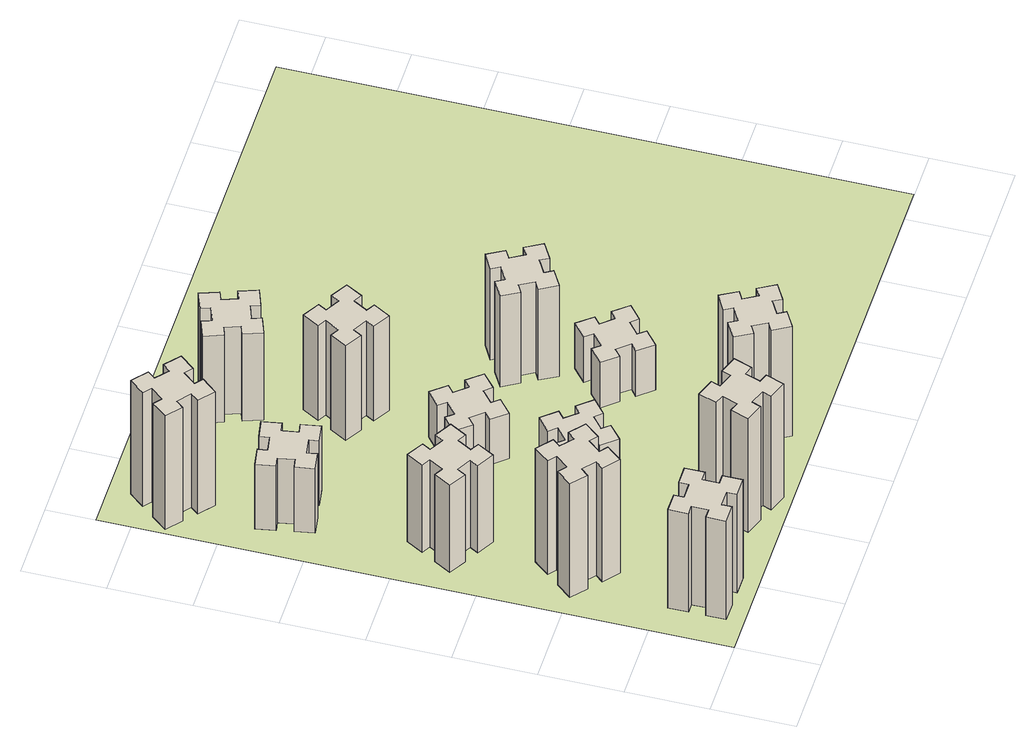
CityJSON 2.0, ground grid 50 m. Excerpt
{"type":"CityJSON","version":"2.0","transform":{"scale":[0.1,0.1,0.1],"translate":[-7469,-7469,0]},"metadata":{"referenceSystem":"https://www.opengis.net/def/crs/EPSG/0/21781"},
"CityObjects":{
"building1":{"type":"Building","attributes":{"class":"1000","function":"1000","usage":"1000","yearOfConstruction":2016,"roofType":"1000","measuredHeight":78,"storeysAboveGround":30,"storeysBelowGround":0},"geometry":[{"type":"Solid","lod":"1","boundaries":[[[[0,1,2,3,4,5,6,7,8,9,10,11,12,13,14,15,16,17,18,19]],[[17,16,20,21]],[[16,15,22,20]],[[15,14,23,22]],[[14,13,24,23]],[[13,12,25,24]],[[12,11,26,25]],[[11,10,27,26]],[[10,9,28,27]],[[9,8,29,28]],[[8,7,30,29]],[[7,6,31,30]],[[6,5,32,31]],[[5,4,33,32]],[[4,3,34,33]],[[3,2,35,34]],[[2,1,36,35]],[[1,0,37,36]],[[0,19,38,37]],[[19,18,39,38]],[[18,17,21,39]],[[24,25,26,27,28,29,30,31,32,33,34,35,36,37,38,39,21,20,22,23]]]]}]},
"building2":{"type":"Building","attributes":{"class":"1000","function":"1000","usage":"1000","yearOfConstruction":2016,"roofType":"1000","measuredHeight":90,"storeysAboveGround":30,"storeysBelowGround":0},"geometry":[{"type":"Solid","lod":"1","boundaries":[[[[40,41,42,43,44,45,46,47,48,49,50,51,52,53,54,55,56,57,58,59]],[[57,56,60,61]],[[56,55,62,60]],[[55,54,63,62]],[[54,53,64,63]],[[53,52,65,64]],[[52,51,66,65]],[[51,50,67,66]],[[50,49,68,67]],[[49,48,69,68]],[[48,47,70,69]],[[47,46,71,70]],[[46,45,72,71]],[[45,44,73,72]],[[44,43,74,73]],[[43,42,75,74]],[[42,41,76,75]],[[41,40,77,76]],[[40,59,78,77]],[[59,58,79,78]],[[58,57,61,79]],[[64,65,66,67,68,69,70,71,72,73,74,75,76,77,78,79,61,60,62,63]]]]}]},
"building3":{"type":"Building","attributes":{"class":"1000","function":"1000","usage":"1000","yearOfConstruction":2016,"roofType":"1000","measuredHeight":69,"storeysAboveGround":30,"storeysBelowGround":0},"geometry":[{"type":"Solid","lod":"1","boundaries":[[[[80,81,82,83,84,85,86,87,88,89,90,91,92,93,94,95,96,97,98,99]],[[97,96,100,101]],[[96,95,102,100]],[[95,94,103,102]],[[94,93,104,103]],[[93,92,105,104]],[[92,91,106,105]],[[91,90,107,106]],[[90,89,108,107]],[[89,88,109,108]],[[88,87,110,109]],[[87,86,111,110]],[[86,85,112,111]],[[85,84,113,112]],[[84,83,114,113]],[[83,82,115,114]],[[82,81,116,115]],[[81,80,117,116]],[[80,99,118,117]],[[99,98,119,118]],[[98,97,101,119]],[[104,105,106,107,108,109,110,111,112,113,114,115,116,117,118,119,101,100,102,103]]]]}]},
"building4":{"type":"Building","attributes":{"class":"1000","function":"1000","usage":"1000","yearOfConstruction":2016,"roofType":"1000","measuredHeight":51,"storeysAboveGround":30,"storeysBelowGround":0},"geometry":[{"type":"Solid","lod":"1","boundaries":[[[[120,121,122,123,124,125,126,127,128,129,130,131,132,133,134,135,136,137,138,139]],[[137,136,140,141]],[[136,135,142,140]],[[135,134,143,142]],[[134,133,144,143]],[[133,132,145,144]],[[132,131,146,145]],[[131,130,147,146]],[[130,129,148,147]],[[129,128,149,148]],[[128,127,150,149]],[[127,126,151,150]],[[126,125,152,151]],[[125,124,153,152]],[[124,123,154,153]],[[123,122,155,154]],[[122,121,156,155]],[[121,120,157,156]],[[120,139,158,157]],[[139,138,159,158]],[[138,137,141,159]],[[144,145,146,147,148,149,150,151,152,153,154,155,156,157,158,159,141,140,142,143]]]]}]},
"building5":{"type":"Building","attributes":{"class":"1000","function":"1000","usage":"1000","yearOfConstruction":2016,"roofType":"1000","measuredHeight":90,"storeysAboveGround":30,"storeysBelowGround":0},"geometry":[{"type":"Solid","lod":"1","boundaries":[[[[160,161,162,163,164,165,166,167,168,169,170,171,172,173,174,175,176,177,178,179]],[[177,176,180,181]],[[176,175,182,180]],[[175,174,183,182]],[[174,173,184,183]],[[173,172,185,184]],[[172,171,186,185]],[[171,170,187,186]],[[170,169,188,187]],[[169,168,189,188]],[[168,167,190,189]],[[167,166,191,190]],[[166,165,192,191]],[[165,164,193,192]],[[164,163,194,193]],[[163,162,195,194]],[[162,161,196,195]],[[161,160,197,196]],[[160,179,198,197]],[[179,178,199,198]],[[178,177,181,199]],[[184,185,186,187,188,189,190,191,192,193,194,195,196,197,198,199,181,180,182,183]]]]}]},
"building6":{"type":"Building","attributes":{"class":"1000","function":"1000","usage":"1000","yearOfConstruction":2016,"roofType":"1000","measuredHeight":90,"storeysAboveGround":30,"storeysBelowGround":0},"geometry":[{"type":"Solid","lod":"1","boundaries":[[[[200,201,202,203,204,205,206,207,208,209,210,211,212,213,214,215,216,217,218,219]],[[217,216,220,221]],[[216,215,222,220]],[[215,214,223,222]],[[214,213,224,223]],[[213,212,225,224]],[[212,211,226,225]],[[211,210,227,226]],[[210,209,228,227]],[[209,208,229,228]],[[208,207,230,229]],[[207,206,231,230]],[[206,205,232,231]],[[205,204,233,232]],[[204,203,234,233]],[[203,202,235,234]],[[202,201,236,235]],[[201,200,237,236]],[[200,219,238,237]],[[219,218,239,238]],[[218,217,221,239]],[[224,225,226,227,228,229,230,231,232,233,234,235,236,237,238,239,221,220,222,223]]]]}]},
"building7":{"type":"Building","attributes":{"class":"1000","function":"1000","usage":"1000","yearOfConstruction":2016,"roofType":"1000","measuredHeight":33,"storeysAboveGround":30,"storeysBelowGround":0},"geometry":[{"type":"Solid","lod":"1","boundaries":[[[[240,241,242,243,244,245,246,247,248,249,250,251,252,253,254,255,256,257,258,259]],[[257,256,260,261]],[[256,255,262,260]],[[255,254,263,262]],[[254,253,264,263]],[[253,252,265,264]],[[252,251,266,265]],[[251,250,267,266]],[[250,249,268,267]],[[249,248,269,268]],[[248,247,270,269]],[[247,246,271,270]],[[246,245,272,271]],[[245,244,273,272]],[[244,243,274,273]],[[243,242,275,274]],[[242,241,276,275]],[[241,240,277,276]],[[240,259,278,277]],[[259,258,279,278]],[[258,257,261,279]],[[264,265,266,267,268,269,270,271,272,273,274,275,276,277,278,279,261,260,262,263]]]]}]},
"building8":{"type":"Building","attributes":{"class":"1000","function":"1000","usage":"1000","yearOfConstruction":2016,"roofType":"1000","measuredHeight":36,"storeysAboveGround":30,"storeysBelowGround":0},"geometry":[{"type":"Solid","lod":"1","boundaries":[[[[280,281,282,283,284,285,286,287,288,289,290,291,292,293,294,295,296,297,298,299]],[[297,296,300,301]],[[296,295,302,300]],[[295,294,303,302]],[[294,293,304,303]],[[293,292,305,304]],[[292,291,306,305]],[[291,290,307,306]],[[290,289,308,307]],[[289,288,309,308]],[[288,287,310,309]],[[287,286,311,310]],[[286,285,312,311]],[[285,284,313,312]],[[284,283,314,313]],[[283,282,315,314]],[[282,281,316,315]],[[281,280,317,316]],[[280,299,318,317]],[[299,298,319,318]],[[298,297,301,319]],[[304,305,306,307,308,309,310,311,312,313,314,315,316,317,318,319,301,300,302,303]]]]}]},
"building9":{"type":"Building","attributes":{"class":"1000","function":"1000","usage":"1000","yearOfConstruction":2016,"roofType":"1000","measuredHeight":87,"storeysAboveGround":30,"storeysBelowGround":0},"geometry":[{"type":"Solid","lod":"1","boundaries":[[[[320,321,322,323,324,325,326,327,328,329,330,331,332,333,334,335,336,337,338,339]],[[337,336,340,341]],[[336,335,342,340]],[[335,334,343,342]],[[334,333,344,343]],[[333,332,345,344]],[[332,331,346,345]],[[331,330,347,346]],[[330,329,348,347]],[[329,328,349,348]],[[328,327,350,349]],[[327,326,351,350]],[[326,325,352,351]],[[325,324,353,352]],[[324,323,354,353]],[[323,322,355,354]],[[322,321,356,355]],[[321,320,357,356]],[[320,339,358,357]],[[339,338,359,358]],[[338,337,341,359]],[[344,345,346,347,348,349,350,351,352,353,354,355,356,357,358,359,341,340,342,343]]]]}]},
"building10":{"type":"Building","attributes":{"class":"1000","function":"1000","usage":"1000","yearOfConstruction":2016,"roofType":"1000","measuredHeight":75,"storeysAboveGround":30,"storeysBelowGround":0},"geometry":[{"type":"Solid","lod":"1","boundaries":[[[[360,361,362,363,364,365,366,367,368,369,370,371,372,373,374,375,376,377,378,379]],[[377,376,380,381]],[[376,375,382,380]],[[375,374,383,382]],[[374,373,384,383]],[[373,372,385,384]],[[372,371,386,385]],[[371,370,387,386]],[[370,369,388,387]],[[369,368,389,388]],[[368,367,390,389]],[[367,366,391,390]],[[366,365,392,391]],[[365,364,393,392]],[[364,363,394,393]],[[363,362,395,394]],[[362,361,396,395]],[[361,360,397,396]],[[360,379,398,397]],[[379,378,399,398]],[[378,377,381,399]],[[384,385,386,387,388,389,390,391,392,393,394,395,396,397,398,399,381,380,382,383]]]]}]},
"building11":{"type":"Building","attributes":{"class":"1000","function":"1000","usage":"1000","yearOfConstruction":2016,"roofType":"1000","measuredHeight":69,"storeysAboveGround":30,"storeysBelowGround":0},"geometry":[{"type":"Solid","lod":"1","boundaries":[[[[400,401,402,403,404,405,406,407,408,409,410,411,412,413,414,415,416,417,418,419]],[[417,416,420,421]],[[416,415,422,420]],[[415,414,423,422]],[[414,413,424,423]],[[413,412,425,424]],[[412,411,426,425]],[[411,410,427,426]],[[410,409,428,427]],[[409,408,429,428]],[[408,407,430,429]],[[407,406,431,430]],[[406,405,432,431]],[[405,404,433,432]],[[404,403,434,433]],[[403,402,435,434]],[[402,401,436,435]],[[401,400,437,436]],[[400,419,438,437]],[[419,418,439,438]],[[418,417,421,439]],[[424,425,426,427,428,429,430,431,432,433,434,435,436,437,438,439,421,420,422,423]]]]}]},
"building12":{"type":"Building","attributes":{"class":"1000","function":"1000","usage":"1000","yearOfConstruction":2016,"roofType":"1000","measuredHeight":36,"storeysAboveGround":30,"storeysBelowGround":0},"geometry":[{"type":"Solid","lod":"1","boundaries":[[[[440,441,442,443,444,445,446,447,448,449,450,451,452,453,454,455,456,457,458,459]],[[457,456,460,461]],[[456,455,462,460]],[[455,454,463,462]],[[454,453,464,463]],[[453,452,465,464]],[[452,451,466,465]],[[451,450,467,466]],[[450,449,468,467]],[[449,448,469,468]],[[448,447,470,469]],[[447,446,471,470]],[[446,445,472,471]],[[445,444,473,472]],[[444,443,474,473]],[[443,442,475,474]],[[442,441,476,475]],[[441,440,477,476]],[[440,459,478,477]],[[459,458,479,478]],[[458,457,461,479]],[[464,465,466,467,468,469,470,471,472,473,474,475,476,477,478,479,461,460,462,463]]]]}]},
"building13":{"type":"Building","attributes":{"class":"1000","function":"1000","usage":"1000","yearOfConstruction":2016,"roofType":"1000","measuredHeight":72,"storeysAboveGround":30,"storeysBelowGround":0},"geometry":[{"type":"Solid","lod":"1","boundaries":[[[[480,481,482,483,484,485,486,487,488,489,490,491,492,493,494,495,496,497,498,499]],[[497,496,500,501]],[[496,495,502,500]],[[495,494,503,502]],[[494,493,504,503]],[[493,492,505,504]],[[492,491,506,505]],[[491,490,507,506]],[[490,489,508,507]],[[489,488,509,508]],[[488,487,510,509]],[[487,486,511,510]],[[486,485,512,511]],[[485,484,513,512]],[[484,483,514,513]],[[483,482,515,514]],[[482,481,516,515]],[[481,480,517,516]],[[480,499,518,517]],[[499,498,519,518]],[[498,497,501,519]],[[504,505,506,507,508,509,510,511,512,513,514,515,516,517,518,519,501,500,502,503]]]]}]},
"landuse1":{"type":"LandUse","attributes":{"name":"plot1","function":"1010"},"geometry":[{"type":"MultiSurface","lod":"1","boundaries":[[[520,521,522,523]]]}]}
},
"vertices":[
[265,325,0],[265,225,0],[205,225,0],[205,105,0],[325,105,0],[325,165,0],[425,165,0],[425,105,0],[545,105,0],[545,225,0],[485,225,0],[485,325,0],[545,325,0],[545,445,0],[425,445,0],[425,385,0],[325,385,0],[325,445,0],[205,445,0],[205,325,0],[325,385,780],[325,445,780],[425,385,780],[425,445,780],[545,445,780],[545,325,780],[485,325,780],[485,225,780],[545,225,780],[545,105,780],[425,105,780],[425,165,780],[325,165,780],[325,105,780],[205,105,780],[205,225,780],[265,225,780],[265,325,780],[205,325,780],[205,445,780],
[484,1067,0],[408,1132,0],[446,1178,0],[354,1255,0],[277,1163,0],[323,1124,0],[259,1048,0],[213,1086,0],[136,994,0],[228,917,0],[266,963,0],[343,899,0],[304,853,0],[396,776,0],[473,868,0],[427,906,0],[492,983,0],[538,944,0],[615,1036,0],[523,1113,0],[492,983,900],[538,944,900],[427,906,900],[473,868,900],[396,776,900],[304,853,900],[343,899,900],[266,963,900],[228,917,900],[136,994,900],[213,1086,900],[259,1048,900],[323,1124,900],[277,1163,900],[354,1255,900],[446,1178,900],[408,1132,900],[484,1067,900],[523,1113,900],[615,1036,900],
[474,1826,0],[387,1876,0],[417,1928,0],[313,1988,0],[253,1884,0],[305,1854,0],[255,1767,0],[203,1797,0],[143,1693,0],[247,1633,0],[277,1685,0],[364,1635,0],[334,1583,0],[438,1523,0],[498,1627,0],[446,1657,0],[496,1744,0],[548,1714,0],[608,1818,0],[504,1878,0],[496,1744,690],[548,1714,690],[446,1657,690],[498,1627,690],[438,1523,690],[334,1583,690],[364,1635,690],[277,1685,690],[247,1633,690],[143,1693,690],[203,1797,690],[255,1767,690],[305,1854,690],[253,1884,690],[313,1988,690],[417,1928,690],[387,1876,690],[474,1826,690],[504,1878,690],[608,1818,690],
[405,2812,0],[307,2795,0],[297,2854,0],[178,2833,0],[199,2715,0],[258,2725,0],[276,2627,0],[217,2617,0],[237,2498,0],[356,2519,0],[345,2578,0],[444,2596,0],[454,2537,0],[572,2557,0],[551,2676,0],[492,2665,0],[475,2764,0],[534,2774,0],[513,2892,0],[395,2871,0],[475,2764,510],[534,2774,510],[492,2665,510],[551,2676,510],[572,2557,510],[454,2537,510],[444,2596,510],[345,2578,510],[356,2519,510],[237,2498,510],[217,2617,510],[276,2627,510],[258,2725,510],[199,2715,510],[178,2833,510],[297,2854,510],[307,2795,510],[405,2812,510],[395,2871,510],[513,2892,510],
[1029,360,0],[995,266,0],[939,287,0],[897,174,0],[1010,133,0],[1031,189,0],[1125,155,0],[1104,99,0],[1217,57,0],[1258,170,0],[1202,191,0],[1236,285,0],[1292,264,0],[1333,377,0],[1220,418,0],[1200,362,0],[1106,396,0],[1127,452,0],[1014,493,0],[973,380,0],[1106,396,900],[1127,452,900],[1200,362,900],[1220,418,900],[1333,377,900],[1292,264,900],[1236,285,900],[1202,191,900],[1258,170,900],[1217,57,900],[1104,99,900],[1125,155,900],[1031,189,900],[1010,133,900],[897,174,900],[939,287,900],[995,266,900],[1029,360,900],[973,380,900],[1014,493,900],
[384,3387,0],[308,3452,0],[346,3498,0],[254,3575,0],[177,3483,0],[223,3444,0],[159,3368,0],[113,3406,0],[36,3314,0],[128,3237,0],[166,3283,0],[243,3219,0],[204,3173,0],[296,3096,0],[373,3188,0],[327,3226,0],[392,3303,0],[438,3264,0],[515,3356,0],[423,3433,0],[392,3303,900],[438,3264,900],[327,3226,900],[373,3188,900],[296,3096,900],[204,3173,900],[243,3219,900],[166,3283,900],[128,3237,900],[36,3314,900],[113,3406,900],[159,3368,900],[223,3444,900],[177,3483,900],[254,3575,900],[346,3498,900],[308,3452,900],[384,3387,900],[423,3433,900],[515,3356,900],
[1083,1332,0],[1006,1267,0],[968,1313,0],[876,1236,0],[953,1144,0],[999,1183,0],[1063,1106,0],[1017,1068,0],[1094,976,0],[1186,1053,0],[1148,1099,0],[1224,1163,0],[1263,1117,0],[1355,1194,0],[1278,1286,0],[1232,1248,0],[1167,1324,0],[1213,1363,0],[1136,1455,0],[1044,1378,0],[1167,1324,330],[1213,1363,330],[1232,1248,330],[1278,1286,330],[1355,1194,330],[1263,1117,330],[1224,1163,330],[1148,1099,330],[1186,1053,330],[1094,976,330],[1017,1068,330],[1063,1106,330],[999,1183,330],[953,1144,330],[876,1236,330],[968,1313,330],[1006,1267,330],[1083,1332,330],[1044,1378,330],[1136,1455,330],
[1232,1888,0],[1167,1964,0],[1213,2003,0],[1136,2095,0],[1044,2018,0],[1083,1972,0],[1006,1907,0],[968,1953,0],[876,1876,0],[953,1784,0],[999,1823,0],[1063,1746,0],[1017,1708,0],[1094,1616,0],[1186,1693,0],[1148,1739,0],[1224,1803,0],[1263,1757,0],[1355,1834,0],[1278,1926,0],[1224,1803,360],[1263,1757,360],[1148,1739,360],[1186,1693,360],[1094,1616,360],[1017,1708,360],[1063,1746,360],[999,1823,360],[953,1784,360],[876,1876,360],[968,1953,360],[1006,1907,360],[1083,1972,360],[1044,2018,360],[1136,2095,360],[1213,2003,360],[1167,1964,360],[1232,1888,360],[1278,1926,360],[1355,1834,360],
[1744,496,0],[1657,446,0],[1627,498,0],[1523,438,0],[1583,334,0],[1635,364,0],[1685,277,0],[1633,247,0],[1693,143,0],[1797,203,0],[1767,255,0],[1854,305,0],[1884,253,0],[1988,313,0],[1928,417,0],[1876,387,0],[1826,474,0],[1878,504,0],[1818,608,0],[1714,548,0],[1826,474,870],[1878,504,870],[1876,387,870],[1928,417,870],[1988,313,870],[1884,253,870],[1854,305,870],[1767,255,870],[1797,203,870],[1693,143,870],[1633,247,870],[1685,277,870],[1635,364,870],[1583,334,870],[1523,438,870],[1627,498,870],[1657,446,870],[1744,496,870],[1714,548,870],[1818,608,870],
[1314,2666,0],[1227,2716,0],[1257,2768,0],[1153,2828,0],[1093,2724,0],[1145,2694,0],[1095,2607,0],[1043,2637,0],[983,2533,0],[1087,2473,0],[1117,2525,0],[1204,2475,0],[1174,2423,0],[1278,2363,0],[1338,2467,0],[1286,2497,0],[1336,2584,0],[1388,2554,0],[1448,2658,0],[1344,2718,0],[1336,2584,750],[1388,2554,750],[1286,2497,750],[1338,2467,750],[1278,2363,750],[1174,2423,750],[1204,2475,750],[1117,2525,750],[1087,2473,750],[983,2533,750],[1043,2637,750],[1095,2607,750],[1145,2694,750],[1093,2724,750],[1153,2828,750],[1257,2768,750],[1227,2716,750],[1314,2666,750],[1344,2718,750],[1448,2658,750],
[1125,3356,0],[1031,3322,0],[1010,3378,0],[897,3337,0],[939,3224,0],[995,3245,0],[1029,3151,0],[973,3130,0],[1014,3017,0],[1127,3059,0],[1106,3115,0],[1200,3149,0],[1220,3093,0],[1333,3134,0],[1292,3247,0],[1236,3226,0],[1202,3320,0],[1258,3340,0],[1217,3453,0],[1104,3412,0],[1202,3320,690],[1258,3340,690],[1236,3226,690],[1292,3247,690],[1333,3134,690],[1220,3093,690],[1200,3149,690],[1106,3115,690],[1127,3059,690],[1014,3017,690],[973,3130,690],[1029,3151,690],[995,3245,690],[939,3224,690],[897,3337,690],[1010,3378,690],[1031,3322,690],[1125,3356,690],[1104,3412,690],[1217,3453,690],
[1823,1332,0],[1746,1267,0],[1708,1313,0],[1616,1236,0],[1693,1144,0],[1739,1183,0],[1803,1106,0],[1757,1068,0],[1834,976,0],[1926,1053,0],[1888,1099,0],[1964,1163,0],[2003,1117,0],[2095,1194,0],[2018,1286,0],[1972,1248,0],[1907,1324,0],[1953,1363,0],[1876,1455,0],[1784,1378,0],[1907,1324,360],[1953,1363,360],[1972,1248,360],[2018,1286,360],[2095,1194,360],[2003,1117,360],[1964,1163,360],[1888,1099,360],[1926,1053,360],[1834,976,360],[1757,1068,360],[1803,1106,360],[1739,1183,360],[1693,1144,360],[1616,1236,360],[1708,1313,360],[1746,1267,360],[1823,1332,360],[1784,1378,360],[1876,1455,360],
[1976,1767,0],[1926,1854,0],[1978,1884,0],[1918,1988,0],[1814,1928,0],[1844,1876,0],[1757,1826,0],[1727,1878,0],[1623,1818,0],[1683,1714,0],[1735,1744,0],[1785,1657,0],[1733,1627,0],[1793,1523,0],[1897,1583,0],[1867,1635,0],[1954,1685,0],[1984,1633,0],[2088,1693,0],[2028,1797,0],[1954,1685,720],[1984,1633,720],[1867,1635,720],[1897,1583,720],[1793,1523,720],[1733,1627,720],[1785,1657,720],[1735,1744,720],[1683,1714,720],[1623,1818,720],[1727,1878,720],[1757,1826,720],[1844,1876,720],[1814,1928,720],[1918,1988,720],[1978,1884,720],[1926,1854,720],[1976,1767,720],[2028,1797,720],[2088,1693,720],
[5,3705,0],[3705,3705,0],[3705,5,0],[5,5,0]
]}
